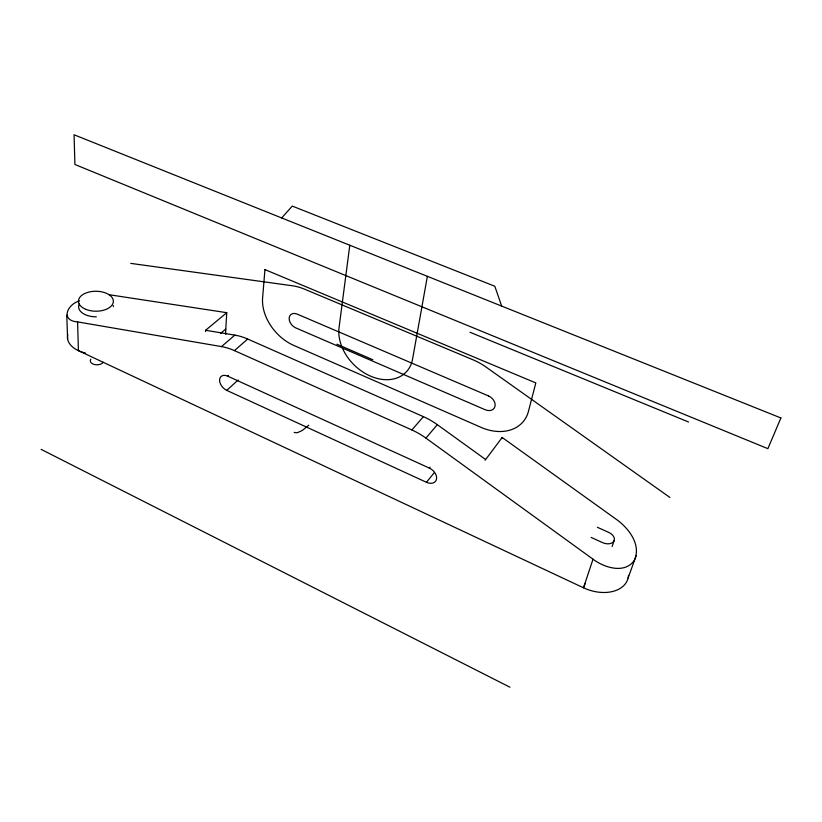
<?xml version="1.0" encoding="UTF-8"?>
<svg xmlns="http://www.w3.org/2000/svg" width="822" height="822" viewBox="0 0 822 822"><rect width="100%" height="100%" fill="white"/><g stroke="black" fill="none" stroke-linecap="round" stroke-linejoin="round"><path stroke-width="1.23" d="M205.521 331.533L205.582 330.28L226.769 312.689L109.213 294.728M225.855 334.338A42.826 29.643 48.2 0 1 225.773 329.026L226.769 312.689M349.792 245.244L339.054 327.588A42.21 31.257 45 0 0 370.743 376.219A42.21 31.257 45 0 0 412.603 358.947L427.368 276.326M79.549 300.914C67.404 304.099 59.996 320.642 77.576 321.895L221.488 346.596A54.786 36.302 47.3 0 1 234.434 350.624L411.873 429.957A57.735 40.196 40 0 1 425.919 438.105L593.022 559.196C604.221 567.683 624.905 574.311 634.43 560.203C641.386 544.811 628.871 528.454 616.839 519.72L502.17 437.479L485.124 460.228M501.944 438.383L502.17 437.479M593.022 559.196L583.507 587.802L78.419 350.655L77.576 321.895M612.113 546.538L614.137 540.619M628.111 578.01L636.105 555.816M585.161 583.497L583.507 587.802A34.031 22.882 19.8 0 0 628.522 575.338M228.475 375.397L227.643 376.137A9.165 6.093 47.7 0 0 219.587 379.764A9.165 6.093 47.7 0 0 226.728 390.358L426.454 482.298L434.396 472.496M426.454 482.298A9.751 6.853 39.1 0 0 436.513 479.134A9.751 6.853 39.1 0 0 429.341 468.078L430.05 467.204M425.919 438.105L437.314 424.666L485.34 459.323M411.873 429.957L423.422 416.662A56.975 40.216 39.9 0 1 437.314 424.666M281.669 217.943L292.272 206.086L494.813 286.251L501.677 306.092M308.733 425.2L302.229 430.502L297.759 432.526A39.292 13.676 -65.7 0 1 294.153 432.331M226.728 390.358L238.123 380.041M234.434 350.624L247.689 339.034L423.422 416.662M221.488 346.596L234.845 335.119A54.088 36.363 47.4 0 1 247.689 339.034M220.604 333.403L225.773 329.026M130.749 263.379L292.313 285.758A51.118 36.487 47.8 0 1 304.695 289.231L472.897 359.748A53.687 40.124 39.3 0 1 486.11 367.115L669.909 497.454M205.582 330.28L234.845 335.119M470.02 332.273L688.569 422.005M336.886 344.213L372.869 359.748M597.337 527.272L608.753 532.42A8.991 5.888 19.2 0 1 613.839 541.225A8.991 5.888 19.2 0 1 602.588 542.633L591.09 537.403M227.643 376.137L429.341 468.078M41.1 449.357L509.979 687.233M66.757 315.114L67.609 339.003M85.488 353.1A29.037 17.2 -0.1 0 1 67.805 334.503M103.233 362.266A6.73 4.079 -0.4 0 1 94.438 364.526A6.73 4.079 -0.4 0 1 90.8 359.204M96.359 316.84A17.396 10.008 0.2 0 1 79.385 303.863M113.261 305.568A17.396 10.008 0.2 0 1 113.405 306.596M264.941 269.585L262.608 297.883A41.275 29.674 48.5 0 0 293.886 345.466L481.178 427.409A43.71 33.147 38.3 0 0 528.423 411.442L535.821 382.918L264.941 269.585M780.9 417.966L767.892 448.668L74.905 164.472L74.072 134.767L780.9 417.966M488.463 395.906L297.143 314.086A8.549 6.114 48.2 0 0 289.18 317.867A8.549 6.114 48.2 0 0 295.715 327.875L485.257 409.767A9.063 6.823 38.2 0 0 494.998 406.335A9.063 6.823 38.2 0 0 488.463 395.906M86.074 309.442A17.457 9.987 0.3 0 0 113.323 302.034A17.457 9.987 0.3 0 0 88.344 292.211A17.457 9.987 0.3 0 0 86.074 309.442"/></g></svg>
